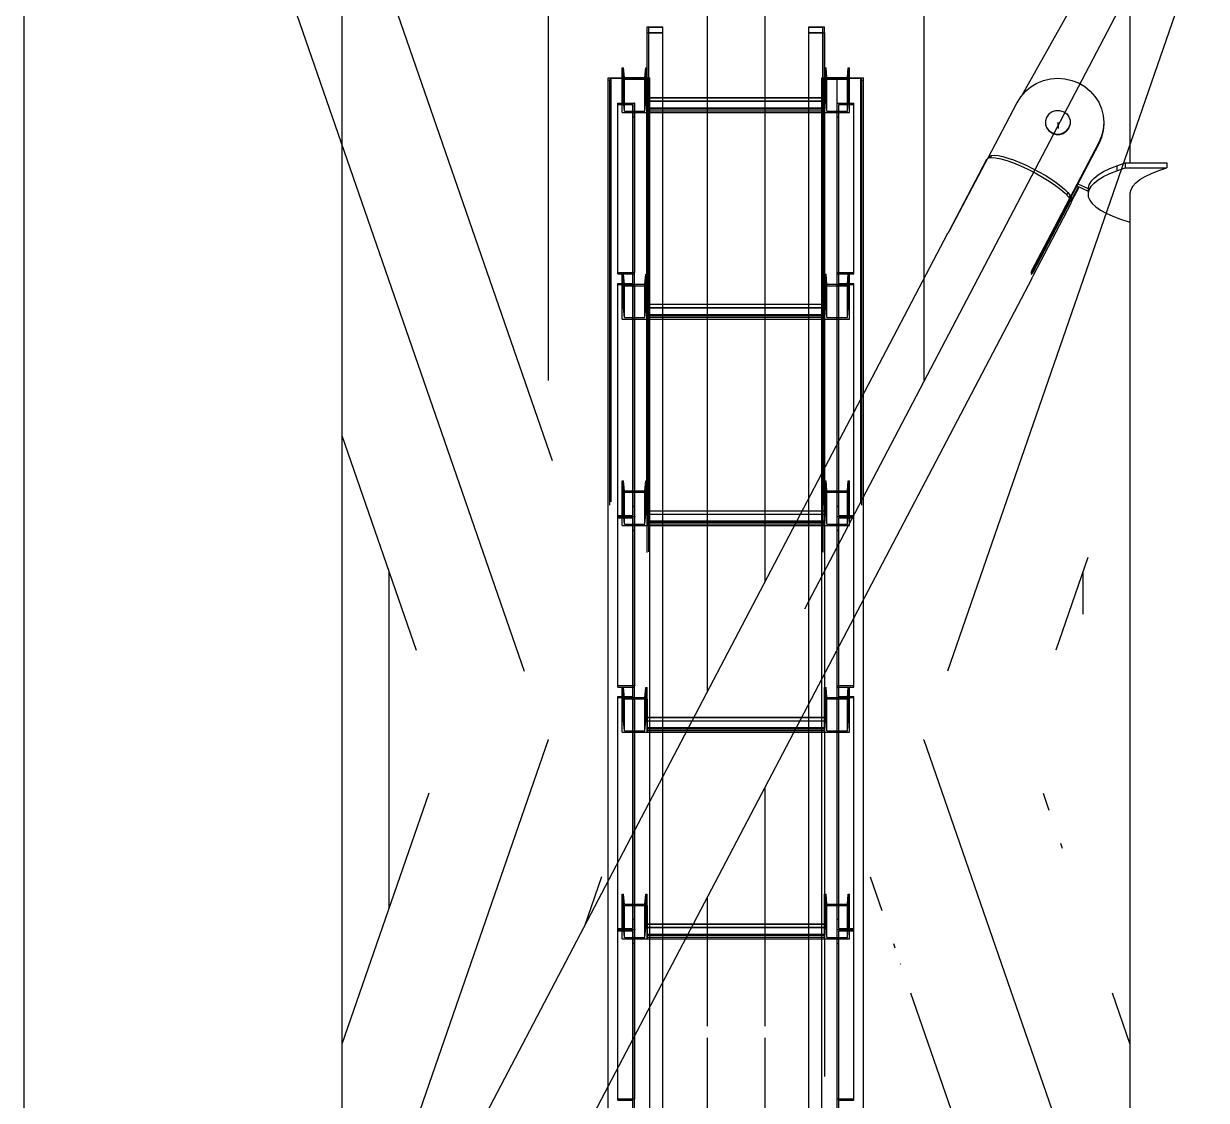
# Model space of a CAD drawing. Header units: millimetres. Extents: x 150209.93 to 150215.05, y 136675.65 to 136679.93.
# Drawn here: x 150213.4932 to 150213.6065, y 136679.5015 to 136679.6047 of the extents above; entities that cross this region are included whole.
import ezdxf

# ---------------------------------------------------------------- set-up
doc = ezdxf.new("R2010")
doc.units = ezdxf.units.MM
doc.header["$LTSCALE"] = 0.25
for name, pattern in [('CENTER', [50.8, 31.75, -6.35, 6.35, -6.35]), ('XKITLINE00', [0]), ('XKITLINE02', [4, 2, -2]), ('XKITLINE03', [6, 3, -1, 1, -1])]:
    doc.linetypes.add(name, pattern=pattern)

# ---------------------------------------------------------------- blocks, each defined once
blk = doc.blocks.new('çatıı')
at = {"color": 8, "linetype": 'CENTER'}
for p, q in [((23075, 20197.81), (23075, 18543.85)), ((23255, 20197.81), (23255, 18543.85)), ((23430, 20030.97), (22900, 19020.27)), ((22900, 20030.97), (23075, 19525.62)), ((23430, 20030.97), (23255, 19525.62)), ((23319.21, 19821.32), (23319.41, 19818.49)), ((23075, 19525.62), (22900, 19020.27)), ((23255, 19525.62), (23430, 19020.27))]:
    blk.add_line(p, q, dxfattribs=at)
at = {"color": 8, "linetype": 'XKITLINE00'}
for p, q in [((22823.8, 20047.68), (22823.8, 19282.77)), ((22976.2, 19986.9), (22976.2, 19282.77)), ((23151.2, 19985.39), (23151.2, 19548.47)), ((23178.8, 19985.39), (23178.8, 19601.11)), ((22976.2, 19950.45), (23076.98, 19659.41)), ((23333.77, 19891.15), (23302.15, 19834.57)), ((23353.8, 19891.73), (23353.8, 19802.04)), ((23353.76, 19886.42), (23353.76, 19802.04)), ((23315.75, 19842.3), (23319.19, 19842.58)), ((23319.19, 19842.58), (23322.63, 19842.34)), ((23303.64, 19836.26), (23306.26, 19838.45)), ((23306.26, 19838.45), (23309.2, 19840.21)), ((23309.2, 19840.21), (23312.39, 19841.5)), ((23312.39, 19841.5), (23315.75, 19842.3)), ((23322.63, 19842.34), (23325.99, 19841.58)), ((23325.99, 19841.58), (23329.18, 19840.32)), ((23329.18, 19840.32), (23332.12, 19838.6)), ((23332.12, 19838.6), (23334.75, 19836.45)), ((23301.4, 19833.72), (23299.6, 19830.86)), ((23303.64, 19836.26), (23301.4, 19833.72)), ((23334.75, 19836.45), (23336.99, 19833.92)), ((23336.99, 19833.92), (23338.8, 19831.09)), ((23299.6, 19830.86), (23285.64, 19804.23)), ((23315.13, 19825.66), (23314.1, 19824.28)), ((23315.13, 19825.66), (23316.54, 19826.66)), ((23316.54, 19826.66), (23318.21, 19827.19)), ((23318.21, 19827.19), (23319.96, 19827.2)), ((23319.96, 19827.2), (23321.63, 19826.69)), ((23321.63, 19826.69), (23322.07, 19826.47)), ((23322.07, 19826.47), (23323.49, 19825.49)), ((23338.8, 19831.09), (23340.13, 19828.02)), ((23340.13, 19828.02), (23340.94, 19824.78)), ((23313.87, 19823.85), (23313.33, 19822.24)), ((23313.33, 19822.24), (23313.33, 19820.54)), ((23313.33, 19820.54), (23313.35, 19820.34)), ((23313.33, 19820.54), (23313.88, 19818.94)), ((23313.35, 19820.34), (23313.89, 19818.73)), ((23314.1, 19824.28), (23313.87, 19823.85)), ((23323.49, 19825.49), (23324.52, 19824.12)), ((23324.52, 19824.12), (23325.07, 19822.52)), ((23325.07, 19820.82), (23324.53, 19819.21)), ((23325.08, 19820.62), (23324.54, 19819)), ((23325.07, 19822.52), (23325.07, 19820.82)), ((23325.08, 19822.31), (23325.08, 19820.62)), ((23340.94, 19824.78), (23341.21, 19821.45)), ((23341.21, 19821.45), (23340.94, 19818.13)), ((23341.26, 19820.81), (23340.99, 19817.48)), ((23341.21, 19821.45), (23341.26, 19820.81)), ((23313.88, 19818.94), (23314.91, 19817.57)), ((23313.89, 19818.73), (23314.92, 19817.37)), ((23314.91, 19817.57), (23316.33, 19816.59)), ((23314.92, 19817.37), (23316.34, 19816.38)), ((23316.33, 19816.59), (23316.34, 19816.38)), ((23316.33, 19816.59), (23316.77, 19816.37)), ((23316.34, 19816.38), (23316.79, 19816.16)), ((23316.77, 19816.37), (23316.79, 19816.16)), ((23316.77, 19816.37), (23318.44, 19815.86)), ((23316.79, 19816.16), (23318.45, 19815.65)), ((23318.44, 19815.86), (23320.19, 19815.87)), ((23318.45, 19815.65), (23320.21, 19815.66)), ((23320.19, 19815.87), (23321.86, 19816.4)), ((23320.21, 19815.66), (23321.87, 19816.19)), ((23321.86, 19816.4), (23323.27, 19817.4)), ((23321.87, 19816.19), (23323.29, 19817.2)), ((23324.3, 19818.78), (23323.27, 19817.4)), ((23324.32, 19818.57), (23323.29, 19817.2)), ((23324.53, 19819.21), (23324.3, 19818.78)), ((23324.3, 19818.78), (23324.32, 19818.57)), ((23324.54, 19819), (23324.32, 19818.57)), ((23324.53, 19819.21), (23324.54, 19819)), ((23340.14, 19814.88), (23338.83, 19811.79)), ((23340.19, 19814.23), (23338.87, 19811.14)), ((23340.94, 19818.13), (23340.14, 19814.88)), ((23340.14, 19814.88), (23340.19, 19814.23)), ((23340.99, 19817.48), (23340.19, 19814.23)), ((23338.87, 19811.14), (23306.72, 19749.83)), ((23338.83, 19811.79), (23324.81, 19785.06)), ((23338.83, 19811.79), (23338.87, 19811.14)), ((23285.08, 19803.68), (23266.97, 19769.14)), ((23285.51, 19804.14), (23267.39, 19769.6)), ((23285.08, 19803.68), (23285.22, 19803.61)), ((23285.51, 19804.14), (23285.99, 19804.46)), ((23285.99, 19804.46), (23287.43, 19804.66)), ((23286.57, 19805.25), (23286.16, 19804.48)), ((23286.57, 19805.25), (23287.51, 19805.61)), ((23287.51, 19805.61), (23286.98, 19804.6)), ((23287.43, 19804.66), (23289.41, 19804.51)), ((23287.51, 19805.61), (23288.89, 19805.7)), ((23288.89, 19805.7), (23290.69, 19805.52)), ((23289.41, 19804.51), (23291.87, 19804.01)), ((23290.69, 19805.52), (23292.85, 19805.07)), ((23291.87, 19804.01), (23294.73, 19803.19)), ((23292.85, 19805.07), (23295.32, 19804.37)), ((23294.73, 19803.19), (23297.92, 19802.06)), ((23295.32, 19804.37), (23298.05, 19803.43)), ((23298.05, 19803.43), (23300.97, 19802.27)), ((23297.92, 19802.06), (23301.33, 19800.65)), ((23300.97, 19802.27), (23304.01, 19800.92)), ((23301.33, 19800.65), (23304.86, 19799.02)), ((23304.01, 19800.92), (23307.09, 19799.42)), ((23304.86, 19799.02), (23308.41, 19797.22)), ((23307.09, 19799.42), (23310.15, 19797.8)), ((23308.41, 19797.22), (23311.85, 19795.28)), ((23310.15, 19797.8), (23313.11, 19796.1)), ((23338.6, 19796.34), (23341.11, 19797.86)), ((23341.11, 19797.86), (23344.1, 19799.32)), ((23344.1, 19799.32), (23347.57, 19800.71)), ((23344.1, 19796.91), (23347.57, 19798.3)), ((23347.57, 19800.71), (23351.47, 19802.03)), ((23347.57, 19800.71), (23347.57, 19798.3)), ((23347.57, 19798.3), (23351.47, 19799.61)), ((23351.47, 19802.03), (23371.47, 19802.12)), ((23351.47, 19802.03), (23351.47, 19799.61)), ((23351.47, 19799.61), (23371.47, 19799.7)), ((23364.1, 19797), (23367.56, 19798.39)), ((23367.56, 19798.39), (23371.47, 19799.7)), ((23371.47, 19802.12), (23371.47, 19799.7)), ((23311.85, 19795.28), (23315.1, 19793.28)), ((23313.11, 19796.1), (23315.89, 19794.36)), ((23315.1, 19793.28), (23318.05, 19791.28)), ((23315.89, 19794.36), (23318.44, 19792.62)), ((23318.44, 19792.62), (23320.69, 19790.93)), ((23328.87, 19792.07), (23333.72, 19789.72)), ((23335.1, 19793.16), (23334.14, 19791.53)), ((23336.59, 19794.77), (23335.1, 19793.16)), ((23336.59, 19792.36), (23335.1, 19790.75)), ((23336.59, 19794.77), (23338.6, 19796.34)), ((23336.59, 19792.36), (23338.6, 19793.93)), ((23338.6, 19793.93), (23341.11, 19795.45)), ((23341.11, 19795.45), (23344.1, 19796.91)), ((23356.59, 19792.45), (23355.1, 19790.84)), ((23356.59, 19792.45), (23358.59, 19794.02)), ((23358.59, 19794.02), (23361.1, 19795.54)), ((23361.1, 19795.54), (23364.1, 19797)), ((23318.05, 19791.28), (23320.61, 19789.33)), ((23320.61, 19789.33), (23322.71, 19787.5)), ((23320.69, 19790.93), (23322.58, 19789.32)), ((23322.58, 19789.32), (23324.08, 19787.83)), ((23322.71, 19787.5), (23324.27, 19785.84)), ((23324.08, 19787.83), (23323.48, 19786.69)), ((23324.08, 19787.83), (23325.14, 19786.5)), ((23325.14, 19786.5), (23324.57, 19785.41)), ((23329.39, 19790.58), (23325.6, 19783.36)), ((23329.08, 19790.73), (23325.87, 19784.6)), ((23328.35, 19791.08), (23333.72, 19788.48)), ((23334.14, 19791.53), (23333.72, 19789.88)), ((23333.72, 19789.88), (23333.72, 19787.47)), ((23334.14, 19789.12), (23333.72, 19787.47)), ((23333.72, 19787.47), (23333.84, 19785.81)), ((23335.1, 19790.75), (23334.14, 19789.12)), ((23354.14, 19789.21), (23353.72, 19787.56)), ((23353.72, 19787.56), (23353.8, 19786.46)), ((23353.8, 19787.86), (23353.8, 19282.77)), ((23355.1, 19790.84), (23354.14, 19789.21)), ((23324.8, 19784.8), (23306.69, 19750.26)), ((23324.84, 19785.02), (23306.73, 19750.47)), ((23325.37, 19784.09), (23307.25, 19749.55)), ((23325.47, 19782.6), (23307.36, 19748.05)), ((23324.27, 19785.84), (23324.84, 19785.02)), ((23324.76, 19784.85), (23324.8, 19784.8)), ((23324.79, 19784.92), (23324.8, 19784.8)), ((23324.83, 19784.35), (23325.37, 19784.09)), ((23324.83, 19784.35), (23324.98, 19784.28)), ((23325.66, 19785.57), (23324.98, 19784.28)), ((23325.81, 19785.14), (23325.28, 19784.13)), ((23325.37, 19784.09), (23325.64, 19783.23)), ((23325.64, 19783.23), (23325.47, 19782.6)), ((23325.86, 19784.39), (23325.5, 19783.69)), ((23325.51, 19785.64), (23325.66, 19785.57)), ((23325.76, 19784.08), (23325.52, 19783.62)), ((23325.66, 19785.57), (23325.81, 19785.14)), ((23325.86, 19784.39), (23325.76, 19784.08)), ((23325.81, 19785.14), (23325.88, 19784.74)), ((23325.88, 19784.74), (23325.86, 19784.39)), ((23333.84, 19785.81), (23334.49, 19784.17)), ((23334.49, 19784.17), (23335.68, 19782.55)), ((23335.68, 19782.55), (23337.39, 19780.95)), ((23337.39, 19780.95), (23339.62, 19779.4)), ((23339.62, 19779.4), (23342.34, 19777.91)), ((23342.34, 19777.91), (23345.54, 19776.48)), ((23345.54, 19776.48), (23349.2, 19775.12)), ((23349.2, 19775.12), (23353.28, 19773.84)), ((23266.97, 19769.14), (23266.81, 19768.85)), ((23267.05, 19768.99), (23266.87, 19768.72)), ((23266.97, 19769.14), (23267.09, 19769.08)), ((23267.22, 19769.29), (23267.05, 19768.99)), ((23267.39, 19769.6), (23267.22, 19769.29)), ((23353.28, 19773.84), (23353.8, 19773.85)), ((23266.44, 19768.24), (23004.38, 19268.5)), ((23266.48, 19768.28), (23266.44, 19768.24)), ((23266.44, 19768.24), (23266.48, 19768.25)), ((23266.56, 19768.4), (23266.48, 19768.28)), ((23266.48, 19768.25), (23266.58, 19768.33)), ((23266.67, 19768.59), (23266.56, 19768.4)), ((23266.71, 19768.5), (23266.58, 19768.33)), ((23266.81, 19768.85), (23266.67, 19768.59)), ((23266.87, 19768.72), (23266.71, 19768.5)), ((23266.81, 19768.85), (23266.92, 19768.79)), ((23306.7, 19746.68), (23044.64, 19246.95)), ((23306.4, 19749.5), (23306.37, 19749.21)), ((23306.37, 19749.21), (23306.4, 19748.97)), ((23306.47, 19749.82), (23306.4, 19749.5)), ((23306.4, 19748.97), (23306.47, 19748.8)), ((23306.42, 19749.59), (23307.09, 19749.26)), ((23306.58, 19750.15), (23306.47, 19749.82)), ((23306.47, 19748.8), (23306.56, 19748.73)), ((23306.5, 19749.91), (23307.25, 19749.55)), ((23306.51, 19749.93), (23306.72, 19749.83)), ((23306.57, 19748.72), (23306.66, 19748.74)), ((23306.73, 19750.47), (23306.58, 19750.15)), ((23306.65, 19750.3), (23306.69, 19750.26)), ((23306.66, 19748.74), (23306.78, 19748.84)), ((23306.69, 19750.26), (23306.72, 19749.83)), ((23306.71, 19746.71), (23306.7, 19746.68)), ((23306.79, 19746.9), (23306.71, 19746.71)), ((23306.93, 19749.02), (23306.78, 19748.84)), ((23306.9, 19747.14), (23306.79, 19746.9)), ((23307.04, 19747.43), (23306.9, 19747.14)), ((23307.09, 19749.26), (23306.93, 19749.02)), ((23307.2, 19747.74), (23307.04, 19747.43)), ((23307.25, 19749.55), (23307.09, 19749.26)), ((23307.36, 19748.05), (23307.2, 19747.74)), ((22976.2, 19671.41), (23011.77, 19568.68)), ((23333.59, 19613.06), (23318.22, 19568.68)), ((22998.8, 19606.15), (22998.8, 19445.14)), ((23331.2, 19606.15), (23331.2, 19585.93)), ((23178.8, 19502.78), (23178.8, 19388.45)), ((23017.84, 19500.12), (22976.2, 19379.87)), ((23312.15, 19500.12), (23314.97, 19492)), ((23320.47, 19476.11), (23321.29, 19473.73)), ((23100.61, 19460.04), (23092.42, 19436.4)), ((23229.38, 19460.04), (23234.97, 19443.9)), ((23151.2, 19450.14), (23151.2, 19388.45)), ((23240.47, 19428.02), (23241.18, 19425.95)), ((23243.78, 19418.45), (23243.88, 19418.17)), ((23248.63, 19404.45), (23269.34, 19344.64)), ((23345.28, 19404.45), (23353.8, 19379.87)), ((23151.2, 19382.95), (23151.2, 19344.64)), ((23178.8, 19382.95), (23178.8, 19344.64))]:
    blk.add_line(p, q, dxfattribs=at)
at = {"color": 7, "linetype": 'XKITLINE00'}
for p, q in [((23122.49, 19847.64), (23122.49, 19867.2)), ((23122.49, 19867.2), (23129.99, 19867.2)), ((23129.99, 19508.04), (23129.99, 19867.2)), ((23199.99, 19867.2), (23207.49, 19867.2)), ((23199.99, 19641.53), (23199.99, 19867.2)), ((23207.49, 19847.64), (23207.49, 19867.2)), ((23103.79, 19458.08), (23103.79, 19842.73)), ((23103.79, 19842.73), (23123.79, 19842.73)), ((23110.49, 19847.64), (23111.17, 19847.64)), ((23110.49, 19842.73), (23110.49, 19847.64)), ((23111.56, 19842.88), (23111.17, 19847.64)), ((23111.56, 19842.88), (23121.43, 19842.88)), ((23121.43, 19842.88), (23121.81, 19847.64)), ((23121.81, 19847.64), (23122.49, 19847.64)), ((23122.49, 19842.73), (23122.49, 19847.64)), ((23123.79, 19496.22), (23123.79, 19842.73)), ((23206.19, 19653.35), (23206.19, 19842.73)), ((23206.19, 19842.73), (23226.19, 19842.73)), ((23207.49, 19842.73), (23207.49, 19847.64)), ((23207.49, 19847.64), (23208.17, 19847.64)), ((23208.56, 19842.88), (23208.17, 19847.64)), ((23208.56, 19842.88), (23218.43, 19842.88)), ((23218.43, 19842.88), (23218.81, 19847.64)), ((23218.81, 19847.64), (23219.49, 19847.64)), ((23219.49, 19842.73), (23219.49, 19847.64)), ((23226.19, 19691.49), (23226.19, 19842.73)), ((23129.99, 19833.36), (23199.99, 19833.36)), ((23129.99, 19827.92), (23199.99, 19827.92)), ((23129.99, 19826.21), (23199.99, 19826.21)), ((23129.99, 19734.39), (23199.99, 19734.39)), ((23129.99, 19728.94), (23199.99, 19728.94)), ((23129.99, 19727.23), (23199.99, 19727.23)), ((23129.99, 19635.41), (23196.78, 19635.41)), ((23129.99, 19629.97), (23193.93, 19629.97)), ((23129.99, 19628.25), (23193.03, 19628.25)), ((23226.19, 19043.1), (23226.19, 19593.16)), ((23206.19, 19043.1), (23206.19, 19555.02)), ((23199.99, 19043.1), (23199.99, 19543.2)), ((23129.99, 19536.43), (23144.88, 19536.43)), ((23129.99, 19530.99), (23142.03, 19530.99)), ((23193.59, 19530.99), (23199.99, 19530.99)), ((23196.45, 19536.43), (23199.99, 19536.43)), ((23129.99, 19529.28), (23141.13, 19529.28)), ((23192.69, 19529.28), (23199.99, 19529.28)), ((23144.54, 19437.46), (23199.99, 19437.46)), ((23140.79, 19430.3), (23199.99, 19430.3)), ((23141.69, 19432.01), (23199.99, 19432.01)), ((23129.99, 19043.1), (23129.99, 19409.71)), ((23123.79, 19043.1), (23123.79, 19397.89)), ((23103.79, 19043.1), (23103.79, 19359.75))]:
    blk.add_line(p, q, dxfattribs=at)
at = {"color": 116, "linetype": 'XKITLINE02', "true_color": 0x136734}
for p, q in [((23122.49, 19864.35), (23122.49, 19867.2)), ((23123.34, 19867), (23129.99, 19867.08)), ((23123.34, 18618.12), (23123.34, 19867)), ((23123.34, 19864.54), (23123.34, 19867)), ((23199.99, 19867.08), (23199.99, 19867.2)), ((23199.99, 19867.08), (23206.64, 19867)), ((23206.64, 19864.54), (23206.64, 19867)), ((23206.64, 18618.12), (23206.64, 19867)), ((23207.49, 19864.35), (23207.49, 19867.2)), ((23122.49, 18615.46), (23122.49, 19864.35)), ((23122.49, 19864.35), (23129.99, 19864.35)), ((23123.34, 18615.78), (23123.34, 19864.54)), ((23123.34, 19864.54), (23129.99, 19864.47)), ((23129.99, 18615.73), (23129.99, 19864.47)), ((23199.99, 19864.47), (23206.64, 19864.54)), ((23199.99, 19864.35), (23199.99, 19864.47)), ((23199.99, 18615.46), (23199.99, 19864.47)), ((23199.99, 19864.35), (23207.49, 19864.35)), ((23206.64, 18615.66), (23206.64, 19864.54)), ((23207.49, 18615.46), (23207.49, 19864.35)), ((23103.79, 18662.93), (23103.79, 19842.73)), ((23104.64, 19841.66), (23105.17, 19842.61)), ((23105.17, 18639.71), (23105.17, 19842.61)), ((23105.17, 19842.61), (23122.41, 19842.61)), ((23110.49, 19831.65), (23110.49, 19847.64)), ((23110.49, 19842.19), (23110.49, 19842.73)), ((23111.17, 19831.65), (23111.17, 19847.64)), ((23111.56, 19826.9), (23111.56, 19842.88)), ((23121.43, 19826.9), (23121.43, 19842.88)), ((23121.81, 19831.65), (23121.81, 19847.64)), ((23122.41, 18639.71), (23122.41, 19842.61)), ((23122.94, 19841.66), (23122.41, 19842.61)), ((23122.49, 18618.31), (23122.49, 19847.64)), ((23122.49, 19831.65), (23122.49, 19847.64)), ((23122.49, 19842.19), (23122.49, 19842.73)), ((23207.04, 19841.66), (23207.57, 19842.61)), ((23207.49, 18618.31), (23207.49, 19847.64)), ((23207.49, 19826.21), (23207.49, 19842.73)), ((23207.49, 19831.75), (23207.49, 19842.73)), ((23207.57, 18639.71), (23207.57, 19842.61)), ((23207.57, 19842.61), (23224.81, 19842.61)), ((23208.17, 19831.65), (23208.17, 19847.64)), ((23208.56, 19826.9), (23208.56, 19842.88)), ((23218.43, 19826.9), (23218.43, 19842.88)), ((23218.81, 19831.65), (23218.81, 19847.64)), ((23219.49, 19826.21), (23219.49, 19842.73)), ((23219.49, 19831.65), (23219.49, 19842.73)), ((23224.81, 18639.71), (23224.81, 19842.61)), ((23225.34, 19841.66), (23224.81, 19842.61)), ((23103.79, 19841.66), (23104.64, 19841.66)), ((23104.64, 18638.14), (23104.64, 19841.66)), ((23110.49, 19842.19), (23122.49, 19842.19)), ((23110.49, 19826.21), (23110.49, 19842.19)), ((23122.49, 19826.21), (23122.49, 19842.19)), ((23122.94, 18638.14), (23122.94, 19841.66)), ((23122.94, 19841.66), (23123.79, 19841.66)), ((23206.19, 19841.66), (23207.04, 19841.66)), ((23207.04, 18638.14), (23207.04, 19841.66)), ((23207.49, 19842.19), (23219.49, 19842.19)), ((23225.34, 18638.14), (23225.34, 19841.66)), ((23225.34, 19841.66), (23226.19, 19841.66)), ((23110.49, 19831.65), (23111.17, 19831.65)), ((23110.49, 19826.21), (23110.49, 19831.65)), ((23111.56, 19826.9), (23111.17, 19831.65)), ((23121.43, 19826.9), (23121.81, 19831.65)), ((23121.81, 19831.65), (23122.49, 19831.65)), ((23122.49, 19826.21), (23122.49, 19833.36)), ((23122.49, 19833.36), (23129.99, 19833.36)), ((23122.49, 19833.27), (23207.49, 19833.27)), ((23122.49, 19831.75), (23207.49, 19831.75)), ((23122.49, 19826.21), (23122.49, 19831.65)), ((23122.49, 19831.65), (23207.49, 19831.65)), ((23199.99, 19833.36), (23207.49, 19833.36)), ((23207.49, 19826.21), (23207.49, 19833.36)), ((23207.49, 19826.21), (23207.49, 19831.75)), ((23207.49, 19831.65), (23208.17, 19831.65)), ((23208.56, 19826.9), (23208.17, 19831.65)), ((23218.43, 19826.9), (23218.81, 19831.65)), ((23218.81, 19831.65), (23219.49, 19831.65)), ((23219.49, 19826.21), (23219.49, 19831.65)), ((23108.49, 19829.99), (23108.49, 19830.64)), ((23108.49, 19830.64), (23116.49, 19830.64)), ((23108.49, 19748.9), (23108.49, 19830.64)), ((23108.49, 19829.99), (23115.69, 19829.99)), ((23110.49, 19826.21), (23122.49, 19826.21)), ((23111.56, 19826.9), (23121.43, 19826.9)), ((23115.69, 19824.09), (23115.69, 19829.99)), ((23115.69, 19743.01), (23115.69, 19829.99)), ((23116.49, 19824.09), (23116.49, 19830.64)), ((23116.49, 19743.01), (23116.49, 19830.64)), ((23122.49, 19828.46), (23207.49, 19828.46)), ((23122.49, 19827.92), (23129.99, 19827.92)), ((23122.49, 19827.05), (23207.49, 19827.05)), ((23122.49, 19826.21), (23129.99, 19826.21)), ((23199.99, 19827.92), (23207.49, 19827.92)), ((23199.99, 19826.21), (23207.49, 19826.21)), ((23207.49, 19826.21), (23219.49, 19826.21)), ((23208.56, 19826.9), (23218.43, 19826.9)), ((23213.49, 19743.01), (23213.49, 19830.64)), ((23213.49, 19830.64), (23221.49, 19830.64)), ((23214.29, 19743.01), (23214.29, 19829.99)), ((23214.29, 19829.99), (23221.49, 19829.99)), ((23221.49, 19748.9), (23221.49, 19830.64)), ((23115.69, 19824.09), (23116.49, 19824.09)), ((23213.49, 19824.09), (23214.29, 19824.09)), ((23108.49, 19749.56), (23116.49, 19749.56)), ((23108.49, 19748.9), (23115.69, 19748.9)), ((23110.49, 19748.66), (23111.17, 19748.66)), ((23110.49, 19743.22), (23110.49, 19748.66)), ((23110.49, 19732.68), (23110.49, 19748.66)), ((23111.56, 19743.91), (23111.17, 19748.66)), ((23111.17, 19732.68), (23111.17, 19748.66)), ((23115.69, 19748.77), (23116.49, 19748.77)), ((23115.69, 19633.19), (23115.69, 19748.77)), ((23116.49, 19632.69), (23116.49, 19748.77)), ((23121.43, 19743.91), (23121.81, 19748.66)), ((23121.81, 19748.66), (23122.49, 19748.66)), ((23121.81, 19732.68), (23121.81, 19748.66)), ((23122.49, 19743.22), (23122.49, 19748.66)), ((23122.49, 19732.68), (23122.49, 19748.66)), ((23207.49, 19732.68), (23207.49, 19748.66)), ((23207.49, 19743.22), (23207.49, 19748.66)), ((23207.49, 19748.66), (23208.17, 19748.66)), ((23208.17, 19732.68), (23208.17, 19748.66)), ((23208.56, 19743.91), (23208.17, 19748.66)), ((23213.49, 19743.01), (23213.49, 19749.56)), ((23213.49, 19749.56), (23221.49, 19749.56)), ((23213.49, 19632.69), (23213.49, 19748.77)), ((23213.49, 19748.77), (23214.29, 19748.77)), ((23214.29, 19743.01), (23214.29, 19748.9)), ((23214.29, 19748.9), (23221.49, 19748.9)), ((23214.29, 19633.19), (23214.29, 19748.77)), ((23214.29, 19644.82), (23214.29, 19748.77)), ((23218.43, 19743.91), (23218.81, 19748.66)), ((23218.81, 19732.68), (23218.81, 19748.66)), ((23218.81, 19748.66), (23219.49, 19748.66)), ((23219.49, 19732.68), (23219.49, 19748.66)), ((23221.49, 19748.9), (23221.49, 19749.56)), ((23108.49, 19744.3), (23115.69, 19744.3)), ((23108.49, 19632.69), (23108.49, 19744.3)), ((23108.49, 19743.81), (23116.49, 19743.81)), ((23110.49, 19743.22), (23122.49, 19743.22)), ((23110.49, 19727.23), (23110.49, 19743.22)), ((23111.56, 19743.91), (23121.43, 19743.91)), ((23111.56, 19727.92), (23111.56, 19743.91)), ((23115.69, 19743.01), (23116.49, 19743.01)), ((23121.43, 19727.92), (23121.43, 19743.91)), ((23122.49, 19727.23), (23122.49, 19743.22)), ((23207.49, 19727.23), (23207.49, 19743.22)), ((23207.49, 19743.22), (23219.49, 19743.22)), ((23208.56, 19727.92), (23208.56, 19743.91)), ((23208.56, 19743.91), (23218.43, 19743.91)), ((23213.49, 19743.81), (23221.49, 19743.81)), ((23213.49, 19743.01), (23214.29, 19743.01)), ((23214.29, 19744.3), (23221.49, 19744.3)), ((23218.43, 19727.92), (23218.43, 19743.91)), ((23219.49, 19727.23), (23219.49, 19743.81)), ((23221.49, 19635.18), (23221.49, 19744.3)), ((23110.49, 19732.68), (23111.17, 19732.68)), ((23110.49, 19727.23), (23110.49, 19732.68)), ((23111.56, 19727.92), (23111.17, 19732.68)), ((23121.43, 19727.92), (23121.81, 19732.68)), ((23121.81, 19732.68), (23122.49, 19732.68)), ((23122.49, 19727.23), (23122.49, 19734.39)), ((23122.49, 19734.39), (23129.99, 19734.39)), ((23122.49, 19734.29), (23207.49, 19734.29)), ((23122.49, 19732.77), (23207.49, 19732.77)), ((23122.49, 19727.23), (23122.49, 19732.68)), ((23122.49, 19732.68), (23207.49, 19732.68)), ((23122.49, 19729.48), (23207.49, 19729.48)), ((23199.99, 19734.39), (23207.49, 19734.39)), ((23207.49, 19727.23), (23207.49, 19734.39)), ((23207.49, 19727.23), (23207.49, 19732.68)), ((23207.49, 19732.68), (23208.17, 19732.68)), ((23208.56, 19727.92), (23208.17, 19732.68)), ((23218.43, 19727.92), (23218.81, 19732.68)), ((23218.81, 19732.68), (23219.49, 19732.68)), ((23219.49, 19727.23), (23219.49, 19732.68)), ((23110.49, 19727.23), (23122.49, 19727.23)), ((23111.56, 19727.92), (23121.43, 19727.92)), ((23122.49, 19728.94), (23129.99, 19728.94)), ((23122.49, 19728.08), (23207.49, 19728.08)), ((23122.49, 19727.23), (23129.99, 19727.23)), ((23199.99, 19728.94), (23207.49, 19728.94)), ((23199.99, 19727.23), (23207.49, 19727.23)), ((23207.49, 19727.23), (23219.49, 19727.23)), ((23208.56, 19727.92), (23218.43, 19727.92)), ((23226.19, 19593.16), (23226.19, 19691.49)), ((23206.19, 19555.02), (23206.19, 19653.35)), ((23110.49, 19649.68), (23111.17, 19649.68)), ((23110.49, 19644.24), (23110.49, 19649.68)), ((23110.49, 19633.7), (23110.49, 19649.68)), ((23110.49, 19644.24), (23122.49, 19644.24)), ((23110.49, 19628.25), (23110.49, 19644.24)), ((23111.56, 19644.93), (23111.17, 19649.68)), ((23111.17, 19633.7), (23111.17, 19649.68)), ((23111.56, 19644.93), (23121.43, 19644.93)), ((23111.56, 19628.95), (23111.56, 19644.93)), ((23121.43, 19644.93), (23121.81, 19649.68)), ((23121.43, 19628.95), (23121.43, 19644.93)), ((23121.81, 19649.68), (23122.49, 19649.68)), ((23121.81, 19633.7), (23121.81, 19649.68)), ((23122.49, 19644.24), (23122.49, 19649.68)), ((23122.49, 19633.7), (23122.49, 19649.68)), ((23122.49, 19628.25), (23122.49, 19644.24)), ((23207.49, 19638.42), (23207.49, 19649.68)), ((23207.49, 19644.24), (23207.49, 19649.68)), ((23207.49, 19649.68), (23208.17, 19649.68)), ((23207.49, 19631.85), (23207.49, 19644.24)), ((23207.49, 19644.24), (23219.49, 19644.24)), ((23208.17, 19633.7), (23208.17, 19649.68)), ((23208.56, 19644.93), (23208.17, 19649.68)), ((23208.56, 19628.95), (23208.56, 19644.93)), ((23208.56, 19644.93), (23218.43, 19644.93)), ((23218.43, 19644.93), (23218.81, 19649.68)), ((23218.43, 19628.95), (23218.43, 19644.93)), ((23218.81, 19633.7), (23218.81, 19649.68)), ((23218.81, 19649.68), (23219.49, 19649.68)), ((23219.49, 19633.7), (23219.49, 19649.68)), ((23219.49, 19644.24), (23219.49, 19649.68)), ((23219.49, 19631.37), (23219.49, 19644.24)), ((23199.99, 19543.2), (23199.99, 19641.53)), ((23108.49, 19633.19), (23115.69, 19633.19)), ((23110.49, 19633.7), (23111.17, 19633.7)), ((23110.49, 19628.25), (23110.49, 19633.7)), ((23111.56, 19628.95), (23111.17, 19633.7)), ((23115.69, 19637.65), (23116.49, 19637.65)), ((23121.43, 19628.95), (23121.81, 19633.7)), ((23121.81, 19633.7), (23122.49, 19633.7)), ((23122.49, 19628.25), (23122.49, 19635.41)), ((23122.49, 19635.41), (23129.99, 19635.41)), ((23122.49, 19635.31), (23207.49, 19635.31)), ((23122.49, 19633.8), (23207.49, 19633.8)), ((23122.49, 19628.25), (23122.49, 19633.7)), ((23122.49, 19633.7), (23207.49, 19633.7)), ((23196.78, 19635.41), (23207.49, 19635.41)), ((23207.49, 19628.25), (23207.49, 19638.42)), ((23207.49, 19628.25), (23207.49, 19635.41)), ((23207.49, 19633.7), (23208.17, 19633.7)), ((23208.56, 19628.95), (23208.17, 19633.7)), ((23213.49, 19637.65), (23214.29, 19637.65)), ((23214.29, 19633.19), (23221.49, 19633.19)), ((23218.43, 19628.95), (23218.81, 19633.7)), ((23218.81, 19633.7), (23219.49, 19633.7)), ((23219.49, 19628.25), (23219.49, 19633.7)), ((23221.49, 19632.69), (23221.49, 19635.18)), ((23108.49, 19632.03), (23108.49, 19632.69)), ((23108.49, 19632.69), (23116.49, 19632.69)), ((23108.49, 19550.95), (23108.49, 19632.69)), ((23108.49, 19632.69), (23116.49, 19632.69)), ((23108.49, 19632.03), (23115.69, 19632.03)), ((23110.49, 19628.25), (23122.49, 19628.25)), ((23111.56, 19628.95), (23121.43, 19628.95)), ((23115.69, 19626.14), (23115.69, 19632.03)), ((23115.69, 19545.06), (23115.69, 19632.03)), ((23116.49, 19626.14), (23116.49, 19632.69)), ((23116.49, 19545.06), (23116.49, 19632.69)), ((23122.49, 19630.51), (23207.49, 19630.51)), ((23122.49, 19629.97), (23129.99, 19629.97)), ((23122.49, 19629.1), (23207.49, 19629.1)), ((23122.49, 19628.25), (23129.99, 19628.25)), ((23193.03, 19628.25), (23207.49, 19628.25)), ((23193.93, 19629.97), (23207.49, 19629.97)), ((23207.49, 19628.25), (23219.49, 19628.25)), ((23208.56, 19628.95), (23218.43, 19628.95)), ((23213.49, 19545.06), (23213.49, 19632.69)), ((23213.49, 19569.36), (23213.49, 19632.69)), ((23213.49, 19632.69), (23221.49, 19632.69)), ((23213.49, 19632.69), (23221.49, 19632.69)), ((23214.29, 19545.06), (23214.29, 19632.03)), ((23214.29, 19632.03), (23221.49, 19632.03)), ((23221.49, 19558.06), (23221.49, 19632.69)), ((23115.69, 19626.14), (23116.49, 19626.14)), ((23213.49, 19626.14), (23214.29, 19626.14)), ((23226.19, 19593.16), (23226.19, 19593.58)), ((23214.29, 19545.06), (23214.29, 19570.89)), ((23206.19, 18997.46), (23206.19, 19555.02)), ((23221.49, 19550.95), (23221.49, 19558.19)), ((23108.49, 19551.61), (23116.49, 19551.61)), ((23108.49, 19550.95), (23115.69, 19550.95)), ((23110.49, 19550.71), (23111.17, 19550.71)), ((23110.49, 19545.26), (23110.49, 19550.71)), ((23110.49, 19534.72), (23110.49, 19550.71)), ((23111.56, 19545.96), (23111.17, 19550.71)), ((23111.17, 19534.72), (23111.17, 19550.71)), ((23115.69, 19550.81), (23116.49, 19550.81)), ((23115.69, 19435.23), (23115.69, 19550.81)), ((23116.49, 19434.74), (23116.49, 19550.81)), ((23121.43, 19545.96), (23121.81, 19550.71)), ((23121.81, 19550.71), (23122.49, 19550.71)), ((23121.81, 19534.72), (23121.81, 19550.71)), ((23122.49, 19545.26), (23122.49, 19550.71)), ((23122.49, 19534.72), (23122.49, 19550.71)), ((23207.49, 19534.72), (23207.49, 19550.71)), ((23207.49, 19545.26), (23207.49, 19550.71)), ((23207.49, 19550.71), (23208.17, 19550.71)), ((23208.17, 19534.72), (23208.17, 19550.71)), ((23208.56, 19545.96), (23208.17, 19550.71)), ((23213.49, 19551.61), (23221.49, 19551.61)), ((23213.49, 19434.74), (23213.49, 19550.81)), ((23213.49, 19550.81), (23214.29, 19550.81)), ((23214.29, 19550.95), (23221.49, 19550.95)), ((23214.29, 19435.23), (23214.29, 19550.81)), ((23214.29, 19446.98), (23214.29, 19550.81)), ((23218.43, 19545.96), (23218.81, 19550.71)), ((23218.81, 19534.72), (23218.81, 19550.71)), ((23218.81, 19550.71), (23219.49, 19550.71)), ((23219.49, 19534.72), (23219.49, 19550.71)), ((23108.49, 19546.35), (23115.69, 19546.35)), ((23108.49, 19434.74), (23108.49, 19546.35)), ((23108.49, 19545.85), (23116.49, 19545.85)), ((23110.49, 19545.26), (23122.49, 19545.26)), ((23110.49, 19529.28), (23110.49, 19545.26)), ((23111.56, 19545.96), (23121.43, 19545.96)), ((23111.56, 19529.97), (23111.56, 19545.96)), ((23115.69, 19545.06), (23116.49, 19545.06)), ((23121.43, 19529.97), (23121.43, 19545.96)), ((23122.49, 19529.28), (23122.49, 19545.26)), ((23207.49, 19529.28), (23207.49, 19545.26)), ((23207.49, 19545.26), (23219.49, 19545.26)), ((23208.56, 19529.97), (23208.56, 19545.96)), ((23208.56, 19545.96), (23218.43, 19545.96)), ((23213.49, 19446.29), (23213.49, 19545.85)), ((23213.49, 19545.85), (23221.49, 19545.85)), ((23213.49, 19545.06), (23214.29, 19545.06)), ((23214.29, 19546.35), (23221.49, 19546.35)), ((23218.43, 19529.97), (23218.43, 19545.96)), ((23219.49, 19529.28), (23219.49, 19545.85)), ((23221.49, 19434.74), (23221.49, 19546.35)), ((23110.49, 19534.72), (23111.17, 19534.72)), ((23110.49, 19529.28), (23110.49, 19534.72)), ((23111.56, 19529.97), (23111.17, 19534.72)), ((23121.43, 19529.97), (23121.81, 19534.72)), ((23121.81, 19534.72), (23122.49, 19534.72)), ((23122.49, 19529.28), (23122.49, 19536.43)), ((23122.49, 19536.43), (23129.99, 19536.43)), ((23122.49, 19536.34), (23207.49, 19536.34)), ((23122.49, 19534.82), (23207.49, 19534.82)), ((23122.49, 19529.28), (23122.49, 19534.72)), ((23122.49, 19534.72), (23207.49, 19534.72)), ((23122.49, 19531.53), (23207.49, 19531.53)), ((23122.49, 19530.99), (23129.99, 19530.99)), ((23142.03, 19530.99), (23193.59, 19530.99)), ((23144.88, 19536.43), (23196.45, 19536.43)), ((23199.99, 19536.43), (23207.49, 19536.43)), ((23199.99, 19530.99), (23207.49, 19530.99)), ((23207.49, 19529.28), (23207.49, 19536.43)), ((23207.49, 19529.28), (23207.49, 19534.72)), ((23207.49, 19534.72), (23208.17, 19534.72)), ((23208.56, 19529.97), (23208.17, 19534.72)), ((23218.43, 19529.97), (23218.81, 19534.72)), ((23218.81, 19534.72), (23219.49, 19534.72)), ((23219.49, 19529.28), (23219.49, 19534.72)), ((23110.49, 19529.28), (23122.49, 19529.28)), ((23111.56, 19529.97), (23121.43, 19529.97)), ((23122.49, 19530.12), (23207.49, 19530.12)), ((23122.49, 19529.28), (23129.99, 19529.28)), ((23141.13, 19529.28), (23192.69, 19529.28)), ((23199.99, 19529.28), (23207.49, 19529.28)), ((23207.49, 19529.28), (23219.49, 19529.28)), ((23208.56, 19529.97), (23218.43, 19529.97)), ((23129.99, 19409.71), (23129.99, 19508.04)), ((23123.79, 19397.89), (23123.79, 19496.22)), ((23103.79, 19359.75), (23103.79, 19458.08)), ((23110.49, 19451.73), (23111.17, 19451.73)), ((23110.49, 19446.29), (23110.49, 19451.73)), ((23110.49, 19435.75), (23110.49, 19451.73)), ((23111.56, 19446.98), (23111.17, 19451.73)), ((23111.17, 19435.75), (23111.17, 19451.73)), ((23121.43, 19446.98), (23121.81, 19451.73)), ((23121.81, 19451.73), (23122.49, 19451.73)), ((23121.81, 19435.75), (23121.81, 19451.73)), ((23122.49, 19446.29), (23122.49, 19451.73)), ((23122.49, 19435.75), (23122.49, 19451.73)), ((23207.49, 19435.75), (23207.49, 19451.73)), ((23207.49, 19446.29), (23207.49, 19451.73)), ((23207.49, 19451.73), (23208.17, 19451.73)), ((23208.17, 19435.75), (23208.17, 19451.73)), ((23208.56, 19446.98), (23208.17, 19451.73)), ((23218.43, 19446.98), (23218.81, 19451.73)), ((23218.81, 19435.75), (23218.81, 19451.73)), ((23218.81, 19451.73), (23219.49, 19451.73)), ((23219.49, 19435.75), (23219.49, 19451.73)), ((23219.49, 19446.29), (23219.49, 19451.73)), ((23110.49, 19446.29), (23122.49, 19446.29)), ((23110.49, 19430.3), (23110.49, 19446.29)), ((23111.56, 19446.98), (23121.43, 19446.98)), ((23111.56, 19430.99), (23111.56, 19446.98)), ((23121.43, 19430.99), (23121.43, 19446.98)), ((23122.49, 19430.3), (23122.49, 19446.29)), ((23207.49, 19430.3), (23207.49, 19446.29)), ((23207.49, 19446.29), (23219.49, 19446.29)), ((23208.56, 19430.99), (23208.56, 19446.98)), ((23208.56, 19446.98), (23218.43, 19446.98)), ((23218.43, 19430.99), (23218.43, 19446.98)), ((23219.49, 19430.3), (23219.49, 19446.29)), ((23108.49, 19435.23), (23115.69, 19435.23)), ((23108.49, 19434.74), (23116.49, 19434.74)), ((23108.49, 19434.08), (23108.49, 19434.74)), ((23108.49, 19434.74), (23116.49, 19434.74)), ((23108.49, 19353), (23108.49, 19434.74)), ((23110.49, 19435.75), (23111.17, 19435.75)), ((23110.49, 19430.3), (23110.49, 19435.75)), ((23111.56, 19430.99), (23111.17, 19435.75)), ((23115.69, 19439.7), (23116.49, 19439.7)), ((23116.49, 19428.19), (23116.49, 19434.74)), ((23116.49, 19347.1), (23116.49, 19434.74)), ((23121.43, 19430.99), (23121.81, 19435.75)), ((23121.81, 19435.75), (23122.49, 19435.75)), ((23122.49, 19430.3), (23122.49, 19437.46)), ((23122.49, 19437.46), (23144.54, 19437.46)), ((23122.49, 19437.36), (23207.49, 19437.36)), ((23122.49, 19435.84), (23207.49, 19435.84)), ((23122.49, 19435.75), (23207.49, 19435.75)), ((23122.49, 19430.3), (23122.49, 19435.75)), ((23199.99, 19437.46), (23207.49, 19437.46)), ((23207.49, 19430.3), (23207.49, 19437.46)), ((23207.49, 19430.3), (23207.49, 19435.75)), ((23207.49, 19435.75), (23208.17, 19435.75)), ((23208.56, 19430.99), (23208.17, 19435.75)), ((23213.49, 19439.7), (23214.29, 19439.7)), ((23213.49, 19434.74), (23221.49, 19434.74)), ((23213.49, 19347.1), (23213.49, 19434.74)), ((23213.49, 19434.74), (23221.49, 19434.74)), ((23214.29, 19435.23), (23221.49, 19435.23)), ((23218.43, 19430.99), (23218.81, 19435.75)), ((23218.81, 19435.75), (23219.49, 19435.75)), ((23219.49, 19430.3), (23219.49, 19435.75)), ((23221.49, 19353), (23221.49, 19434.74)), ((23108.49, 19434.08), (23115.69, 19434.08)), ((23110.49, 19430.3), (23122.49, 19430.3)), ((23111.56, 19430.99), (23121.43, 19430.99)), ((23115.69, 19428.19), (23115.69, 19434.08)), ((23115.69, 19347.1), (23115.69, 19434.08)), ((23122.49, 19432.56), (23207.49, 19432.56)), ((23122.49, 19432.01), (23141.69, 19432.01)), ((23122.49, 19431.15), (23207.49, 19431.15)), ((23122.49, 19430.3), (23140.79, 19430.3)), ((23199.99, 19432.01), (23207.49, 19432.01)), ((23199.99, 19430.3), (23207.49, 19430.3)), ((23207.49, 19430.3), (23219.49, 19430.3)), ((23208.56, 19430.99), (23218.43, 19430.99)), ((23214.29, 19347.1), (23214.29, 19434.08)), ((23214.29, 19434.08), (23221.49, 19434.08)), ((23115.69, 19428.19), (23116.49, 19428.19)), ((23213.49, 19428.19), (23214.29, 19428.19)), ((23108.49, 19353.65), (23116.49, 19353.65)), ((23108.49, 19353), (23115.69, 19353)), ((23213.49, 19347.1), (23213.49, 19353.65)), ((23213.49, 19353.65), (23221.49, 19353.65)), ((23214.29, 19347.1), (23214.29, 19353)), ((23214.29, 19353), (23221.49, 19353)), ((23221.49, 19353), (23221.49, 19353.65))]:
    blk.add_line(p, q, dxfattribs=at)
at = {"color": 1, "linetype": 'XKITLINE03'}
for p, q in [((23122.49, 18615.46), (23122.49, 19864.35)), ((23207.49, 19864.35), (23207.49, 18615.46)), ((23122.49, 19842.19), (23122.49, 19826.21)), ((23207.49, 19826.21), (23207.49, 19842.19)), ((23213.49, 18654.47), (23213.49, 19842.19)), ((23116.49, 19830.64), (23116.49, 19749.56)), ((23207.49, 19827.92), (23122.49, 19827.92)), ((23213.49, 19749.56), (23213.49, 19830.64)), ((23116.49, 19743.81), (23116.49, 19632.69)), ((23122.49, 19743.22), (23122.49, 19727.23)), ((23207.49, 19727.23), (23207.49, 19743.22)), ((23213.49, 19632.69), (23213.49, 19743.81)), ((23207.49, 19728.94), (23122.49, 19728.94)), ((23122.49, 19644.24), (23122.49, 19628.25)), ((23207.49, 19628.25), (23207.49, 19644.24)), ((23116.49, 19632.69), (23116.49, 19551.61)), ((23207.49, 19629.97), (23122.49, 19629.97)), ((23213.49, 19551.61), (23213.49, 19632.69)), ((23116.49, 19545.85), (23116.49, 19434.74)), ((23122.49, 19545.26), (23122.49, 19529.28)), ((23207.49, 19529.28), (23207.49, 19545.26)), ((23213.49, 19434.74), (23213.49, 19545.85)), ((23207.49, 19530.99), (23122.49, 19530.99)), ((23122.49, 19446.29), (23122.49, 19430.3)), ((23207.49, 19430.3), (23207.49, 19446.29)), ((23116.49, 19434.74), (23116.49, 19353.65)), ((23213.49, 19353.65), (23213.49, 19434.74)), ((23207.49, 19432.01), (23122.49, 19432.01))]:
    blk.add_line(p, q, dxfattribs=at)
at = {"color": 1, "linetype": 'XKITLINE00'}
for centre in [(23122.49, 19864.35), (23207.49, 19864.35), (23122.49, 19842.19), (23207.49, 19842.19), (23213.49, 19842.19), (23116.49, 19830.64), (23122.49, 19827.92), (23122.49, 19826.21), (23207.49, 19827.92), (23207.49, 19826.21), (23213.49, 19830.64), (23116.49, 19749.56), (23213.49, 19749.56), (23116.49, 19743.81), (23122.49, 19743.22), (23207.49, 19743.22), (23213.49, 19743.81), (23122.49, 19728.94), (23122.49, 19727.23), (23207.49, 19728.94), (23207.49, 19727.23), (23122.49, 19644.24), (23207.49, 19644.24), (23116.49, 19632.69), (23116.49, 19632.69), (23122.49, 19629.97), (23122.49, 19628.25), (23207.49, 19629.97), (23207.49, 19628.25), (23213.49, 19632.69), (23213.49, 19632.69), (23116.49, 19551.61), (23213.49, 19551.61), (23116.49, 19545.85), (23122.49, 19545.26), (23207.49, 19545.26), (23213.49, 19545.85), (23122.49, 19530.99), (23207.49, 19530.99), (23122.49, 19529.28), (23207.49, 19529.28), (23122.49, 19446.29), (23207.49, 19446.29), (23116.49, 19434.74), (23116.49, 19434.74), (23213.49, 19434.74), (23213.49, 19434.74), (23122.49, 19432.01), (23122.49, 19430.3), (23207.49, 19432.01), (23207.49, 19430.3), (23116.49, 19353.65), (23213.49, 19353.65)]:
    blk.add_circle(centre, 0.05, dxfattribs=at)
at = {"color": 8, "linetype": 'XKITLINE00'}
for centre in [(23319.21, 19821.32), (23319.41, 19818.49), (23075, 19525.62), (23075, 19525.62), (23255, 19525.62), (23255, 19525.62)]:
    blk.add_circle(centre, 0.05, dxfattribs=at)

msp = doc.modelspace()

# ---------------------------------------------------------------- block references
at = {"xscale": 0.0002000170049888334, "yscale": 0.0002000170049888334, "zscale": 0.0002000170049888334}
msp.add_blockref('çatıı', (150208.92807, 136675.63059), dxfattribs=at)

doc.saveas('drawing.dxf')
